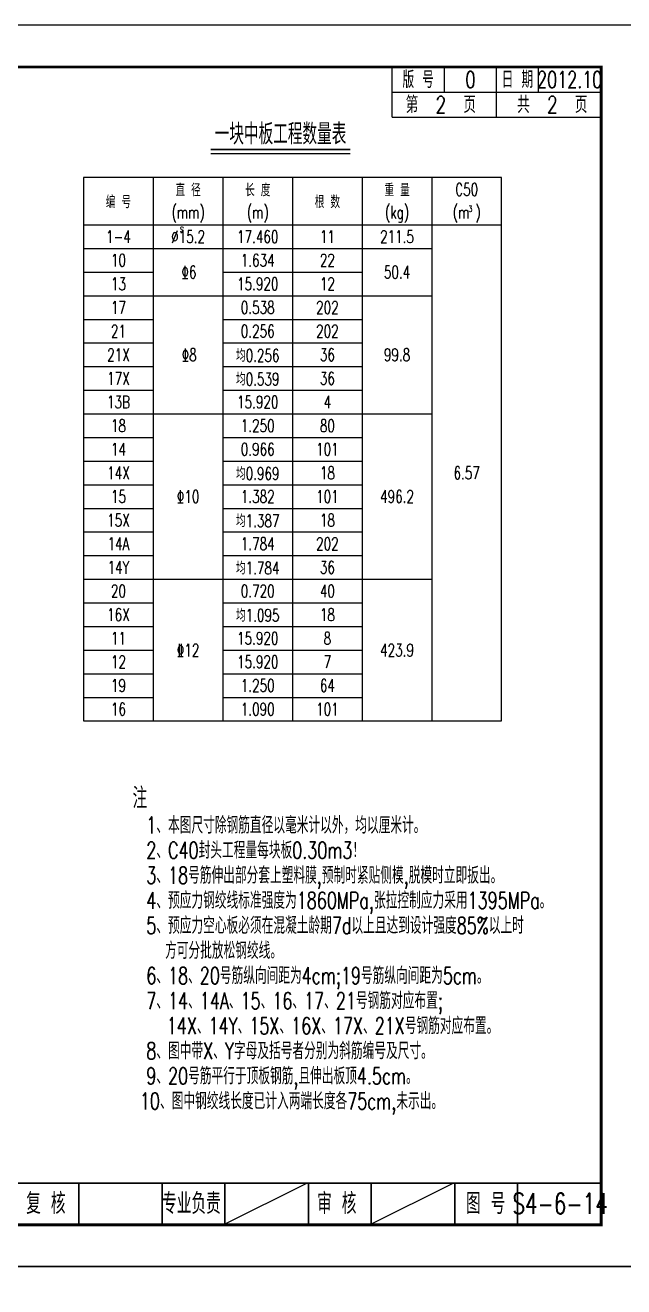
# Model space of a CAD drawing. Header units: millimetres. Extents: x -51 to 12129, y -1309 to -715.
# Drawn here: x 6102 to 6245.2, y -1016.5 to -714.7 of the extents above; entities that cross this region are included whole.
import ezdxf
from ezdxf.enums import TextEntityAlignment as Align

# ---------------------------------------------------------------- set-up
doc = ezdxf.new("R2010")
doc.units = ezdxf.units.MM
doc.header["$LTSCALE"] = 0.25
for name, color, linetype in [('37', 242, 'Continuous'), ('图框', 7, 'Continuous'), ('文字', 7, 'Continuous'), ('标注', 4, 'Continuous'), ('次轮廓线', 7, 'Continuous')]:
    doc.layers.add(name, color=color, linetype=linetype)
doc.styles.get("Standard").update_dxf_attribs({"font": 'simplex1.shx', "width": 0.7, "bigfont": 'hztxt.shx'})

# ---------------------------------------------------------------- blocks, each defined once
blk = doc.blocks.new('series')
at = {"width": 0.75}
for tag, height, p in [('页码', 4, (-35, -19)), ('图名', 5, (-220, -282)), ('图号', 5, (-20, -282))]:
    blk.add_attdef(tag, text='', height=height, dxfattribs=at).set_placement(p, align=Align.MIDDLE_CENTER)
blk = doc.blocks.new('123')
at = {"layer": '图框', "color": 2}
blk.add_lwpolyline([(369.33, -1011.65), (369.33, -714.65), (-50.67, -714.65), (-50.67, -1011.65)], close=True, dxfattribs=at)

msp = doc.modelspace()

# ---------------------------------------------------------------- linework, layer by layer
for p, q in [((6115.93766, -768.07093), (6132.60432, -768.07093)), ((6132.60432, -768.07093), (6149.27101, -768.07093)), ((6149.27101, -768.07093), (6182.60432, -768.07087)), ((6182.60432, -768.07087), (6199.27101, -768.07093)), ((6115.93766, -773.7231), (6132.60432, -773.7231)), ((6149.27101, -773.7231), (6182.60435, -773.7231)), ((6115.93763, -779.37526), (6132.60432, -779.37526)), ((6132.60432, -779.37526), (6149.27101, -779.37526)), ((6149.27101, -779.37526), (6182.60432, -779.37526)), ((6182.60432, -779.37526), (6199.27101, -779.37526)), ((6115.93766, -785.02748), (6132.60432, -785.02748)), ((6149.27101, -785.02748), (6182.60435, -785.02748)), ((6115.93766, -790.67964), (6132.60432, -790.67964)), ((6149.27104, -790.67964), (6182.60432, -790.67964)), ((6115.93766, -796.3318), (6132.60432, -796.3318)), ((6149.27101, -796.3318), (6182.60432, -796.3318)), ((6115.93766, -801.98396), (6132.60432, -801.98396)), ((6149.27101, -801.98396), (6182.60429, -801.98396)), ((6115.93766, -807.63612), (6132.60432, -807.63612)), ((6132.60432, -807.63612), (6149.27101, -807.63612)), ((6149.27101, -807.63612), (6182.60432, -807.63612)), ((6182.60432, -807.63612), (6199.27101, -807.63612)), ((6115.93766, -813.28834), (6132.60432, -813.28834)), ((6149.27101, -813.28834), (6182.60432, -813.28834)), ((6115.93766, -818.9405), (6132.60432, -818.9405)), ((6149.27098, -818.9405), (6182.60432, -818.9405)), ((6115.93766, -824.59266), (6132.60429, -824.59266)), ((6149.27101, -824.59266), (6182.60432, -824.59266)), ((6115.93766, -830.24485), (6132.60432, -830.24485)), ((6149.27101, -830.24485), (6182.60432, -830.24485)), ((6115.93766, -835.89705), (6132.60432, -835.89705)), ((6149.27101, -835.89705), (6182.60432, -835.89705)), ((6115.93766, -841.54921), (6132.60432, -841.54921)), ((6149.27101, -841.54921), (6182.60432, -841.54921)), ((6115.93766, -847.2014), (6132.60432, -847.20137)), ((6132.60432, -847.20137), (6149.27101, -847.20137)), ((6149.27101, -847.20137), (6182.60432, -847.20137)), ((6182.60432, -847.20137), (6199.27101, -847.20137)), ((6115.93766, -852.85356), (6132.60432, -852.85356)), ((6149.27101, -852.85356), (6182.60432, -852.85356)), ((6115.93766, -858.50575), (6132.60432, -858.50575)), ((6149.27101, -858.50575), (6182.60432, -858.50575)), ((6115.93766, -864.15791), (6132.60432, -864.15791)), ((6149.27101, -864.15791), (6182.60432, -864.15791)), ((6115.93766, -869.81007), (6132.60432, -869.81007)), ((6149.27101, -869.81007), (6182.60432, -869.81007)), ((6115.93766, -875.46226), (6132.60432, -875.46226)), ((6149.27101, -875.46226), (6182.60432, -875.46226)), ((6149.33091, -1001.65472), (6169.33091, -991.65472)), ((6184.33091, -1001.65472), (6204.33091, -991.65472))]:
    msp.add_line(p, q)
for points, const_width in [([(6239.75412, -724.65472), (5859.75412, -724.65472), (5859.75412, -1001.65472), (6239.75412, -1001.65472), (6239.75412, -724.65472)], 0.7), ([(5859.75412, -991.65472), (6239.75412, -991.65472)], 0.4), ([(6134.75412, -1001.65472), (6134.75412, -991.65472)], 0.4), ([(6149.75412, -1001.65472), (6149.75412, -991.65472)], 0.4), ([(6169.75412, -1001.65472), (6169.75412, -991.65472)], 0.4), ([(6184.75412, -1001.65472), (6184.75412, -991.65472)], 0.4), ([(6204.75412, -1001.65472), (6204.75412, -991.65472)], 0.4), ([(6219.75412, -1001.65472), (6219.75412, -991.65472)], 0.4)]:
    msp.add_lwpolyline(points, dxfattribs=dict(const_width=const_width))
for points in [[(6132.60432, -751.11439), (6132.60432, -881.11439)], [(6149.27101, -751.11439), (6149.27098, -881.11439)], [(6165.93766, -751.11439), (6165.93766, -881.11439)], [(6182.60432, -751.11439), (6182.60432, -881.11439)], [(6199.27101, -751.11439), (6199.27101, -881.11439)], [(6115.93766, -762.41871), (6215.93763, -762.41871)]]:
    msp.add_lwpolyline(points)
at = {"layer": '37', "color": 1}
msp.add_lwpolyline([(6115.93766, -881.11439), (6215.93766, -881.11439), (6215.93766, -751.11439), (6115.93766, -751.11439), (6115.93766, -881.11439)], dxfattribs=at)
at = {"layer": '图框', "const_width": 0.4}
for points in [[(6114.75412, -1001.65472), (6114.75412, -991.65472)], [(6134.75412, -1001.65472), (6134.75412, -991.65472)]]:
    msp.add_lwpolyline(points, dxfattribs=at)
at = {"layer": '文字'}
msp.add_line((6146.3585, -745.36269), (6179.7522, -745.36269), dxfattribs=at)
at = {"layer": '文字', "const_width": 0.4}
msp.add_lwpolyline([(6146.3585, -744.36269), (6179.7522, -744.36269)], dxfattribs=at)
at = {"layer": '次轮廓线'}
for p, q in [((6189.75412, -736.65472), (6189.75412, -724.65472)), ((6202.25412, -730.65472), (6202.25412, -724.65472)), ((6214.75412, -730.65472), (6214.75412, -724.65472)), ((6224.75412, -730.65472), (6224.75412, -724.65472)), ((6189.75412, -730.65472), (6239.75412, -730.65472)), ((6214.75412, -736.65472), (6214.75412, -730.65472)), ((6189.75412, -736.65472), (6239.75412, -736.65472))]:
    msp.add_line(p, q, dxfattribs=at)

# ---------------------------------------------------------------- block references
ref = msp.add_blockref('series', (6249.75412, -714.65472))
ref.add_attrib('页码', '第  2  页    共  2  页', dxfattribs={"height": 4, "width": 0.75}).set_placement((6214.75412, -733.65472), align=Align.MIDDLE_CENTER)
at = {"layer": '标注'}
for p in [(5880, 0), (5880, -297)]:
    msp.add_blockref('123', p, dxfattribs=at)

# ---------------------------------------------------------------- texts
at = {"width": 0.7}
for s, height, p in [('直 径', 3, (6140.93766, -753.94044)), ('长 度', 3, (6157.60429, -753.94044)), ('重 量', 3, (6190.93763, -753.94044)), ('C50', 3, (6207.60426, -753.94044)), ('编 号', 3, (6124.27104, -756.76655)), ('(mm)', 3, (6140.93763, -759.59266)), ('(m)', 3, (6157.60429, -759.59266)), ('根 数', 3, (6174.27098, -756.76655)), ('(kg)', 3, (6190.93763, -759.59266)), ('(m )', 3, (6207.60429, -759.59266)), ('3', 1.5, (6208.48484, -758.58012)), ('1-4', 3, (6124.27101, -765.24482)), ('%%C15.2', 3, (6140.93766, -765.24482)), ('17.460', 3, (6157.60432, -765.24482)), ('11', 3, (6174.27101, -765.24482)), ('211.5', 3, (6190.93766, -765.24482)), ('10', 3, (6124.27098, -770.89698)), ('1.634', 3, (6157.60432, -770.89698)), ('22', 3, (6174.27101, -770.89698)), ('%%1316', 3, (6141.14276, -773.7231)), ('50.4', 3, (6190.93766, -773.7231)), ('13', 3, (6124.27104, -776.54921)), ('15.920', 3, (6157.60435, -776.54921)), ('12', 3, (6174.27101, -776.54921)), ('17', 3, (6124.27101, -782.20137)), ('0.538', 3, (6157.60429, -782.20137)), ('202', 3, (6174.27098, -782.20137)), ('21', 3, (6124.27098, -787.85353)), ('0.256', 3, (6157.60432, -787.85353)), ('202', 3, (6174.27098, -787.85353)), ('21X', 3, (6124.27101, -793.50575)), ('%%1318', 3, (6141.19943, -793.50569)), ('均0.256', 3, (6157.60432, -793.50575)), ('36', 3, (6174.27104, -793.50575)), ('99.8', 3, (6190.93766, -793.50569)), ('17X', 3, (6124.27101, -799.15791)), ('均0.539', 3, (6157.60435, -799.15791)), ('36', 3, (6174.27104, -799.15791)), ('13B', 3, (6124.27101, -804.81007)), ('15.920', 3, (6157.60432, -804.81007)), ('4', 3, (6174.27101, -804.81007)), ('18', 3, (6124.27101, -810.46223)), ('1.250', 3, (6157.60432, -810.46223)), ('80', 3, (6174.27101, -810.46223)), ('14', 3, (6124.27098, -816.11445)), ('0.966', 3, (6157.60432, -816.11439)), ('101', 3, (6174.27098, -816.11439)), ('14X', 3, (6124.27104, -821.76661)), ('均0.969', 3, (6157.60432, -821.76661)), ('18', 3, (6174.27101, -821.76661)), ('6.57', 3, (6207.60429, -821.76655)), ('15', 3, (6124.27101, -827.41877)), ('%%13110', 3, (6140.93766, -827.41871)), ('1.382', 3, (6157.60432, -827.41877)), ('101', 3, (6174.27101, -827.41877)), ('496.2', 3, (6190.93763, -827.41871)), ('15X', 3, (6124.27101, -833.07093)), ('均1.387', 3, (6157.60432, -833.07093)), ('18', 3, (6174.27101, -833.07093)), ('14A', 3, (6124.27101, -838.72313)), ('1.784', 3, (6157.60432, -838.72313)), ('202', 3, (6174.27101, -838.72313)), ('14Y', 3, (6124.27101, -844.37529)), ('均1.784', 3, (6157.60435, -844.37532)), ('36', 3, (6174.27101, -844.37532)), ('20', 3, (6124.27101, -850.02748)), ('0.720', 3, (6157.60432, -850.02748)), ('40', 3, (6174.27101, -850.02748)), ('均1.095', 3, (6157.60432, -855.67964)), ('16X', 3, (6124.27101, -855.67964)), ('18', 3, (6174.27101, -855.67964)), ('11', 3, (6124.27101, -861.33183)), ('15.920', 3, (6157.60429, -861.33183)), ('8', 3, (6174.27101, -861.33183)), ('%%13212', 3, (6140.93766, -864.15788)), ('423.9', 3, (6190.93766, -864.15788)), ('12', 3, (6124.27104, -866.98402)), ('15.920', 3, (6157.60432, -866.98399)), ('7', 3, (6174.27101, -866.98402)), ('19', 3, (6124.27101, -872.63618)), ('1.250', 3, (6157.60432, -872.63618)), ('64', 3, (6174.27101, -872.63618)), ('16', 3, (6124.27101, -878.28834)), ('1.090', 3, (6157.60432, -878.28834)), ('101', 3, (6174.27098, -878.28834))]:
    msp.add_text(s, height=height, dxfattribs=at).set_placement(p, align=Align.MIDDLE)
for s, height, p in [('s', 2, (6138.93766, -764.24482)), ('注', 5, (6127.65176, -902.0421)), ('1、本图尺寸除钢筋直径以毫米计以外，均以厘米计。', 4, (6130.93766, -908.0421)), ('2、C40封头工程量每块板0.30m3！', 4, (6130.93766, -914.0421)), ('3、18号筋伸出部分套上塑料膜,预制时紧贴侧模,脱模时立即扳出。', 4, (6130.93766, -920.0421)), ('4、预应力钢绞线标准强度为1860MPa,张拉控制应力采用1395MPa。', 4, (6130.93766, -926.0421)), ('5、预应力空心板必须在混凝土龄期7d以上且达到设计强度85%%%以上时', 4, (6130.93766, -932.0421)), (' 方可分批放松钢绞线。', 4, (6133.51108, -938.0421)), ('6、18、20号筋纵向间距为4cm;19号筋纵向间距为5cm。', 4, (6130.93766, -944.0421)), ('7、14、14A、15、16、17、21号钢筋对应布置;', 4, (6130.93766, -950.0421)), (' 14X、14Y、15X、16X、17X、21X号钢筋对应布置。', 4, (6133.91623, -956.0421)), ('8、图中带X、Y字母及括号者分别为斜筋编号及尺寸。', 4, (6130.93766, -962.0421)), ('9、20号筋平行于顶板钢筋,且伸出板顶4.5cm。', 4, (6130.93766, -968.0421)), ('10、图中钢绞线长度已计入两端长度各75cm,未示出。', 4, (6129.40862, -974.0421))]:
    msp.add_text(s, height=height, dxfattribs=at).set_placement(p)
for s, p in [('专业负责', (6141.74435, -996.56013)), ('审 核', (6176.51815, -996.56013)), ('图 号', (6212.13732, -996.56013)), ('S4-6-14', (6229.95697, -996.56014))]:
    msp.add_text(s, height=5, dxfattribs=at).set_placement(p, align=Align.MIDDLE_CENTER)
at = {"layer": '图框', "width": 0.7}
msp.add_text('复 核', height=5, dxfattribs=at).set_placement((6106.8936, -996.56013), align=Align.MIDDLE_CENTER)
at = {"layer": '文字', "width": 0.7}
for s, height, p in [('版 号', 4, (6196.00412, -727.65472)), ('0', 4, (6208.50412, -727.65472)), ('日 期', 4, (6219.75412, -727.65472)), ('2012.10', 4, (6232.25412, -727.65472)), ('一块中板工程数量表', 5, (6163.05552, -740.69255))]:
    msp.add_text(s, height=height, dxfattribs=at).set_placement(p, align=Align.MIDDLE_CENTER)

doc.saveas('drawing.dxf')
